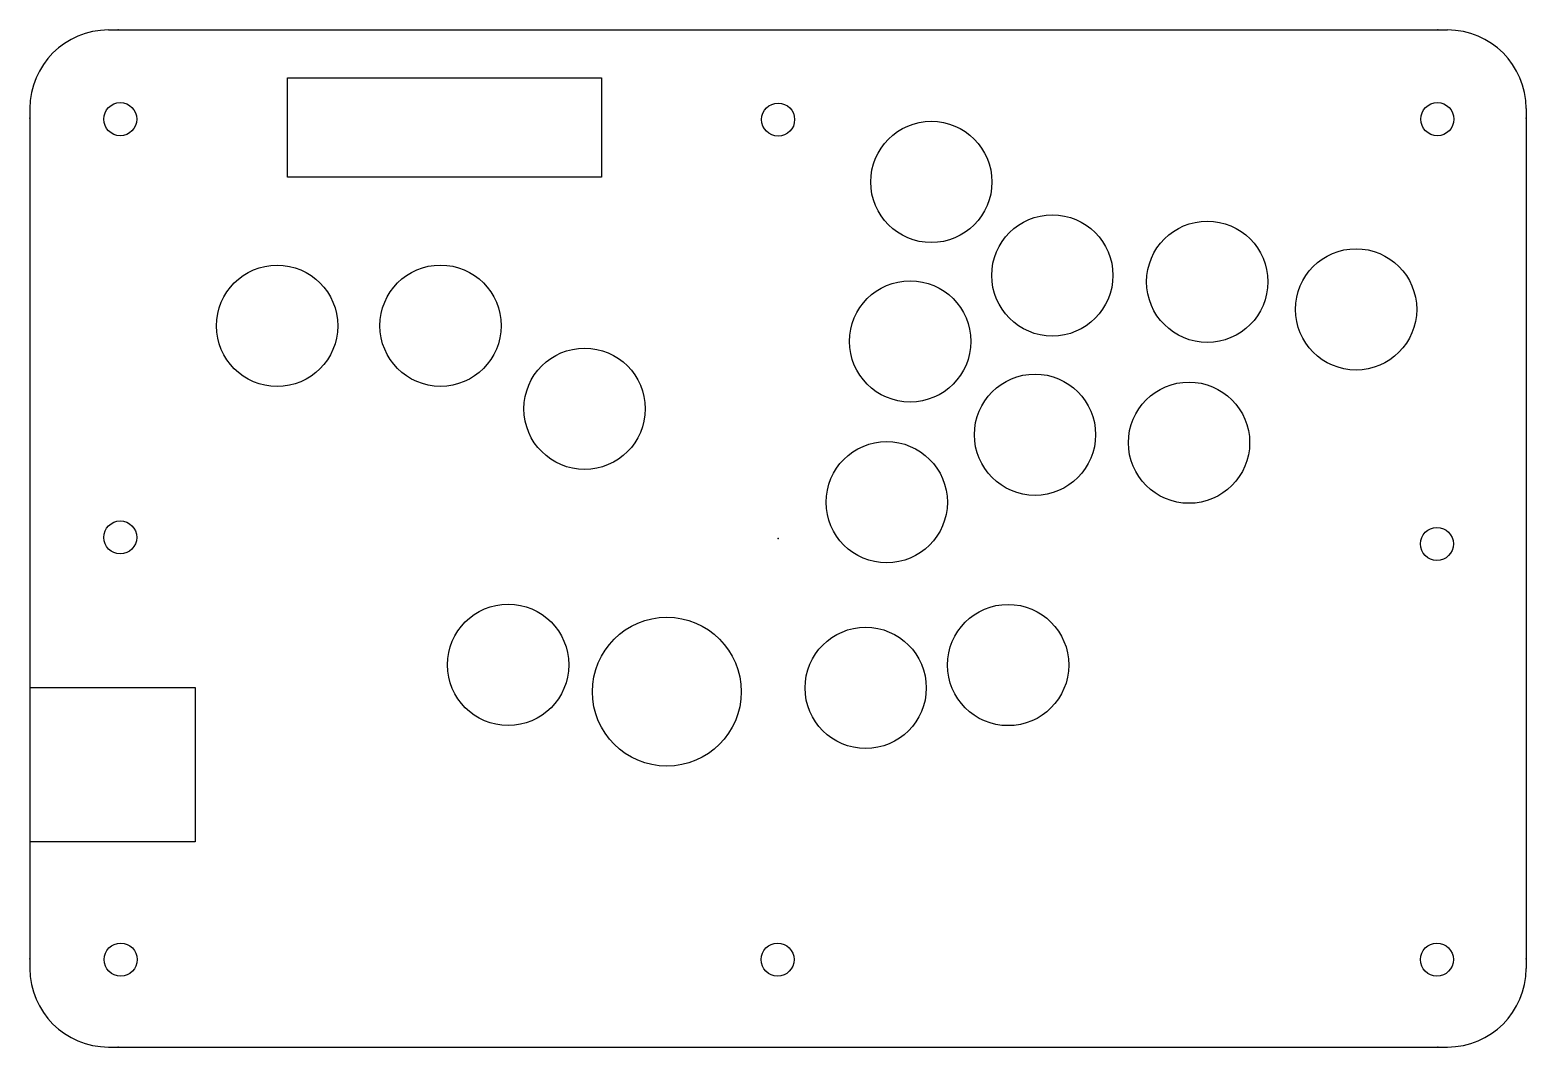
# Model space of a CAD drawing. Header units: millimetres. Extents: x -136 to 136, y -92 to 92.
import ezdxf

# ---------------------------------------------------------------- set-up
doc = ezdxf.new("R2010")
doc.units = ezdxf.units.MM
doc.header["$MEASUREMENT"] = 0
for name, color, linetype in [('nzx100 v4_Sketch2', 7, 'Continuous'), ('nzx100 v4_Sketch4', 7, 'Continuous'), ('nzx100 v4_Sketch5', 7, 'Continuous'), ('nzx100 v4_Sketch6', 7, 'Continuous')]:
    doc.layers.add(name, color=color, linetype=linetype)

msp = doc.modelspace()

# ---------------------------------------------------------------- linework, layer by layer
at = {"layer": 'nzx100 v4_Sketch2'}
for p, q in [((-121.5, 92.25), (121.5, 92.25)), ((-135.75, 78), (-135.75, -78)), ((135.75, 78), (135.75, -78)), ((-121.5, -92.25), (121.5, -92.25))]:
    msp.add_line(p, q, dxfattribs=at)
for centre, start, end in [((-121.5, 78), 90, 180), ((121.5, 78), 0, 90), ((-121.5, -78), 180, 270), ((121.5, -78), 270, 0)]:
    msp.add_arc(centre, 14.25, start, end, dxfattribs=at)
for p in [(-119.75, 92.25), (119.75, 92.25), (-135.75, 76.25), (135.75, 76.25), (0, 0), (-135.75, -76.25), (135.75, -76.25), (-119.75, -92.25), (119.75, -92.25)]:
    msp.add_point(p, dxfattribs=at)
at = {"layer": 'nzx100 v4_Sketch4'}
for centre in [(-119.36, 76.07), (0.02, 75.99), (119.65, 76.07), (-119.36, 0.2), (119.57, -0.99), (-119.28, -76.39), (-0.07, -76.39), (119.57, -76.39)]:
    msp.add_circle(centre, 3, dxfattribs=at)
msp.add_point((0, 0), dxfattribs=at)
at = {"layer": 'nzx100 v4_Sketch5'}
for p, q in [((-89, 83.55), (-32, 83.55)), ((-89, 65.57), (-89, 83.55)), ((-32, 83.55), (-32, 65.57)), ((-32, 65.57), (-89, 65.57))]:
    msp.add_line(p, q, dxfattribs=at)
for centre, radius in [((27.82, 64.68), 11), ((49.78, 47.72), 11), ((77.89, 46.57), 11), ((104.9, 41.56), 11), ((-90.89, 38.57), 11), ((-61.24, 38.6), 11), ((23.98, 35.75), 11), ((-35.1, 23.53), 11), ((46.64, 18.83), 11), ((74.59, 17.38), 11), ((19.73, 6.58), 11), ((-48.97, -22.91), 11), ((41.76, -22.95), 11), ((-20.17, -27.79), 13.5), ((15.91, -27.1), 11)]:
    msp.add_circle(centre, radius, dxfattribs=at)
msp.add_point((0, 0), dxfattribs=at)
at = {"layer": 'nzx100 v4_Sketch6'}
for p, q in [((-121.5, 92.25), (121.5, 92.25)), ((-135.75, 78), (-135.75, -27)), ((135.75, 78), (135.75, -78)), ((-135.75, -27), (-105.75, -27)), ((-105.75, -27), (-105.75, -55)), ((-105.75, -55), (-135.75, -55)), ((-135.75, -55), (-135.75, -78)), ((-121.5, -92.25), (121.5, -92.25))]:
    msp.add_line(p, q, dxfattribs=at)
for centre, start, end in [((-121.5, 78), 90, 180), ((121.5, 78), 0, 90), ((-121.5, -78), 180, 270), ((121.5, -78), 270, 0)]:
    msp.add_arc(centre, 14.25, start, end, dxfattribs=at)
for p in [(-119.75, 92.25), (119.75, 92.25), (135.75, 76.25), (0, 0), (0, 0), (135.75, -76.25), (119.75, -92.25)]:
    msp.add_point(p, dxfattribs=at)

doc.saveas('drawing.dxf')
